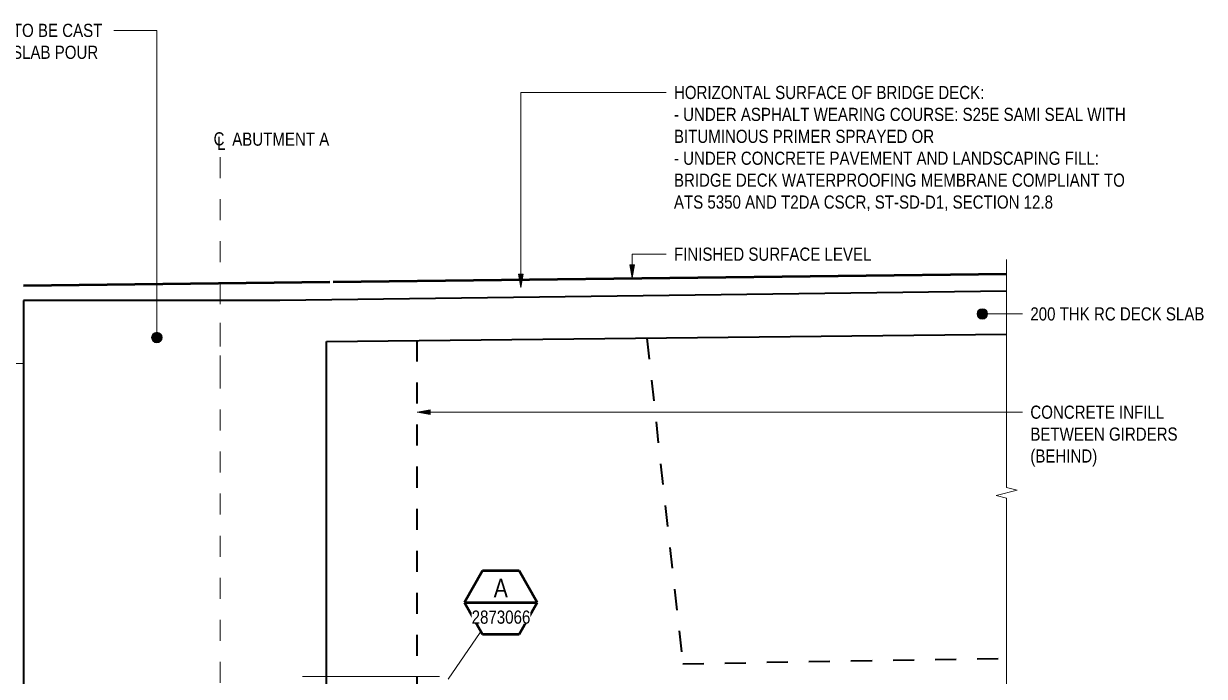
# Model space of a CAD drawing. Header units: metres. Extents: x 500.2 to 528.4, y 0.1 to 23.1.
# Drawn here: x 505.61 to 511.22, y 19.96 to 23.06 of the extents above; entities that cross this region are included whole.
import ezdxf

# ---------------------------------------------------------------- set-up
doc = ezdxf.new("R2010")
doc.units = ezdxf.units.M
doc.linetypes.add('JacobsDash', pattern=[0.0045, 0.003, -0.0015])
doc.linetypes.add('JacobsGridLine', pattern=[0.0145, 0.01, -0.001, 0.0025, -0.001])
for name, color, linetype, lineweight in [('A-ANNO-NOTE', 7, 'Continuous', 9), ('A-ANNO-SYMB', 7, 'Continuous', 9), ('A-DETL', 7, 'Continuous', 13), ('A-DETL-GENF', 7, 'Continuous', 9), ('A-FLOR', 7, 'Continuous', 50), ('A-FLOR-HDLN', 7, 'JacobsDash', 18), ('G-ANNO-TEXT', 7, 'Continuous', 9), ('S-GRID', 7, 'Continuous', 9)]:
    doc.layers.add(name, color=color, linetype=linetype, lineweight=lineweight)
doc.styles.add('Arial Narrow', font='ARIALN.TTF', dxfattribs={"height": 0.0625})
doc.styles.add('Arial Narrow_2', font='ARIALN.TTF', dxfattribs={"height": 0.0875})

# ---------------------------------------------------------------- blocks, each defined once
blk = doc.blocks.new('BREAK LINE - INPUT VIEW SCALE_R13 - Std Break-5547156-DRG-2873066 - SECTION 1')
at = {"layer": 'A-DETL-GENF'}
for p, q in [((510.2806, 21.9428), (510.2806, 20.8583)), ((510.3306, 20.8458), (510.2306, 20.8208)), ((510.2806, 20.8583), (510.3306, 20.8458)), ((510.2306, 20.8208), (510.2806, 20.8083)), ((510.2806, 20.8083), (510.2806, 19.7237))]:
    blk.add_line(p, q, dxfattribs=at)
blk = doc.blocks.new('CS_Annot_Centreline Symbol2 - CS_Annot_Centreline Symbol-5074296-DRG-2873066 - SECTION 1')
at = {"layer": 'A-ANNO-NOTE', "char_height": 0.0625, "attachment_point": 1, "rotation": 0, "style": 'Arial Narrow'}
for s, insert, width in [('C  ', (506.511, 22.5479), 0.110232), ('L', (506.5281, 22.5268), 0.048101)]:
    blk.add_mtext(s, dxfattribs=dict(at, insert=insert, width=width))
blk = doc.blocks.new('Drafting View - SheetRef-4900799-DRG-2873066 - SECTION 1')
at = {"layer": 'A-ANNO-SYMB', "lineweight": 50}
for p, q in [((507.7901, 20.4625), (507.7034, 20.3125)), ((507.9632, 20.4625), (507.7901, 20.4625)), ((508.0498, 20.3125), (507.9632, 20.4625)), ((507.7034, 20.3125), (508.0498, 20.3125)), ((507.7034, 20.3125), (507.79, 20.1625)), ((507.9632, 20.1625), (508.0498, 20.3125)), ((507.79, 20.1625), (507.9632, 20.1625))]:
    blk.add_line(p, q, dxfattribs=at)

msp = doc.modelspace()

# ---------------------------------------------------------------- hatches: boundary and pattern name
at = {"layer": 'G-ANNO-TEXT'}
for points in [[(508.501, 21.8554), (508.512, 21.9179), (508.49, 21.9179)], [(507.972, 21.8102), (507.983, 21.8727), (507.9609, 21.8727)], [(507.4784, 21.2172), (507.5409, 21.2061), (507.5409, 21.2282)]]:
    msp.add_hatch(color=256, dxfattribs=at).paths.add_polyline_path(points)
h = msp.add_hatch(color=256, dxfattribs=at)
edge = h.paths.add_edge_path()
edge.add_arc((510.1655, 21.6842), 0.025, 0, 360)
h = msp.add_hatch(color=256, dxfattribs=at)
edge = h.paths.add_edge_path()
edge.add_arc((506.2413, 21.572), 0.025, 0, 360)

# ---------------------------------------------------------------- linework, layer by layer
at = {"layer": 'A-ANNO-SYMB', "lineweight": 18}
for p, q in [((507.6268, 19.9479), (507.7787, 20.1697)), ((507.5844, 19.961), (506.9338, 19.961))]:
    msp.add_line(p, q, dxfattribs=at)
at = {"layer": 'A-DETL', "lineweight": 35}
for p, q in [((510.2806, 21.7919), (506.8266, 21.7484)), ((506.8266, 21.7484), (505.6079, 21.7484)), ((505.6079, 21.7484), (505.6079, 19.667)), ((507.0479, 21.5536), (510.2806, 21.5873)), ((507.0479, 19.667), (507.0479, 21.5536))]:
    msp.add_line(p, q, dxfattribs=at)
at = {"layer": 'A-DETL', "linetype": 'JacobsDash', "lineweight": 18}
msp.add_line((506.5429, 21.3866), (506.5429, 21.6421), dxfattribs=at)
at = {"layer": 'A-DETL', "linetype": 'JacobsDash', "lineweight": 35}
for p, q in [((507.4779, 21.5581), (507.4779, 19.7403)), ((508.5703, 21.5685), (508.7413, 20.0212)), ((508.7413, 20.0212), (510.2806, 20.047))]:
    msp.add_line(p, q, dxfattribs=at)
at = {"layer": 'A-DETL', "color": 8, "lineweight": 25, "true_color": 0x808080}
msp.add_line((505.6079, 21.4483), (501.3829, 21.4006), dxfattribs=at)
at = {"layer": 'A-DETL', "lineweight": 18}
msp.add_line((505.6079, 21.4478), (505.5079, 21.447), dxfattribs=at)
at = {"layer": 'A-FLOR'}
for p, q in [((505.6079, 21.8194), (507.064, 21.8367)), ((507.079, 21.8368), (510.2806, 21.8748))]:
    msp.add_line(p, q, dxfattribs=at)
at = {"layer": 'A-FLOR', "lineweight": 18}
for p, q in [((507.064, 21.8365), (505.6079, 21.8193)), ((510.2806, 21.8747), (507.079, 21.8367)), ((507.185, 21.753), (506.8051, 21.7484)), ((507.0479, 21.5513), (508.6234, 21.57))]:
    msp.add_line(p, q, dxfattribs=at)
at = {"layer": 'A-FLOR-HDLN'}
for p, q in [((506.7932, 21.7484), (507.3834, 21.7554)), ((507.3834, 21.7554), (506.7932, 21.7484)), ((508.5241, 21.569), (507.0479, 21.5515))]:
    msp.add_line(p, q, dxfattribs=at)
at = {"layer": 'G-ANNO-TEXT'}
for p, q in [((506.0374, 23.0322), (506.0373, 23.0322)), ((506.2413, 23.0322), (506.0374, 23.0322)), ((506.2413, 21.572), (506.2413, 23.0322)), ((507.972, 22.7369), (508.662, 22.7369)), ((507.972, 21.8102), (507.972, 22.7369)), ((508.501, 21.9684), (508.662, 21.9684)), ((508.501, 21.8554), (508.501, 21.9684)), ((508.512, 21.9179), (508.49, 21.9179)), ((508.49, 21.9179), (508.501, 21.8554)), ((508.501, 21.8554), (508.512, 21.9179)), ((507.983, 21.8727), (507.9609, 21.8727)), ((507.9609, 21.8727), (507.972, 21.8102)), ((507.972, 21.8102), (507.983, 21.8727)), ((510.1655, 21.6842), (510.3563, 21.6842)), ((507.5409, 21.2282), (507.4784, 21.2172)), ((507.5409, 21.2061), (507.5409, 21.2282)), ((507.4784, 21.2172), (507.5409, 21.2061)), ((507.4784, 21.2172), (510.3563, 21.2172))]:
    msp.add_line(p, q, dxfattribs=at)
for centre in [(510.1655, 21.6842), (506.2413, 21.572)]:
    msp.add_circle(centre, 0.025, dxfattribs=at)
at = {"layer": 'S-GRID', "linetype": 'JacobsGridLine', "lineweight": 18}
msp.add_line((506.5429, 18.13), (506.5429, 22.4641), dxfattribs=at)

# ---------------------------------------------------------------- block references
at = {"layer": 'A-ANNO-NOTE'}
msp.add_blockref('CS_Annot_Centreline Symbol2 - CS_Annot_Centreline Symbol-5074296-DRG-2873066 - SECTION 1', (0, 0), dxfattribs=at)
at = {"layer": 'A-ANNO-SYMB', "lineweight": 50}
msp.add_blockref('Drafting View - SheetRef-4900799-DRG-2873066 - SECTION 1', (0, 0), dxfattribs=at)
at = {"layer": 'A-DETL-GENF'}
msp.add_blockref('BREAK LINE - INPUT VIEW SCALE_R13 - Std Break-5547156-DRG-2873066 - SECTION 1', (0, 0), dxfattribs=at)

# ---------------------------------------------------------------- texts
at = {"layer": 'A-ANNO-NOTE', "insert": (506.5996, 22.5465), "char_height": 0.0625, "attachment_point": 1, "rotation": 0, "style": 'Arial Narrow', "bg_fill": 3, "box_fill_scale": 1, "bg_fill_color": 256, "bg_fill_true_color": 13158600, "bg_fill_transparency": 0}
msp.add_mtext('ABUTMENT A', dxfattribs=at)
at = {"layer": 'G-ANNO-TEXT', "char_height": 0.0625, "attachment_point": 1, "style": 'Arial Narrow', "bg_fill": 3, "box_fill_scale": 1, "bg_fill_color": 256, "bg_fill_true_color": 13158600, "bg_fill_transparency": 0}
for s, insert in [('INTEGRAL ABUTMENT STITCH TO BE CAST ', (504.4868, 23.0635)), ('MONOLITHICALLY WITH DECK SLAB POUR', (504.4868, 22.9593)), ('FINISHED SURFACE LEVEL', (508.6995, 21.9996)), ('200 THK RC DECK SLAB', (510.3938, 21.7155)), ('CONCRETE INFILL', (510.3938, 21.2484)), ('BETWEEN GIRDERS', (510.3938, 21.1442)), ('(BEHIND)', (510.3938, 21.0401))]:
    msp.add_mtext(s, dxfattribs=dict(at, insert=insert))
at = {"layer": 'G-ANNO-TEXT', "char_height": 0.0625, "attachment_point": 1, "style": 'Arial Narrow', "bg_fill": 3, "box_fill_scale": 1, "bg_fill_color": 256, "bg_fill_transparency": 0}
for s, insert in [('HORIZONTAL SURFACE OF BRIDGE DECK:', (508.6995, 22.7682)), ('- UNDER ASPHALT WEARING COURSE: S25E SAMI SEAL WITH ', (508.6995, 22.664)), ('BITUMINOUS PRIMER SPRAYED OR', (508.6995, 22.5598)), ('- UNDER CONCRETE PAVEMENT AND LANDSCAPING FILL: ', (508.6995, 22.4557)), ('BRIDGE DECK WATERPROOFING MEMBRANE COMPLIANT TO ', (508.6995, 22.3515)), ('ATS 5350 AND T2DA CSCR, ST-SD-D1, SECTION 12.8', (508.6995, 22.2473))]:
    msp.add_mtext(s, dxfattribs=dict(at, insert=insert))

# ---------------------------------------------------------------- next in the draw order: texts
at = {"layer": 'A-ANNO-SYMB', "insert": (507.843, 20.425), "char_height": 0.0875, "attachment_point": 1, "style": 'Arial Narrow_2', "bg_fill": 3, "box_fill_scale": 1, "bg_fill_color": 256, "bg_fill_transparency": 0}
msp.add_mtext('A', dxfattribs=at)
at = {"layer": 'A-ANNO-SYMB', "insert": (507.738, 20.274), "char_height": 0.0625, "attachment_point": 1, "style": 'Arial Narrow', "bg_fill": 3, "box_fill_scale": 1, "bg_fill_color": 256, "bg_fill_true_color": 13158600, "bg_fill_transparency": 0}
msp.add_mtext('2873066', dxfattribs=at)

doc.saveas('drawing.dxf')
